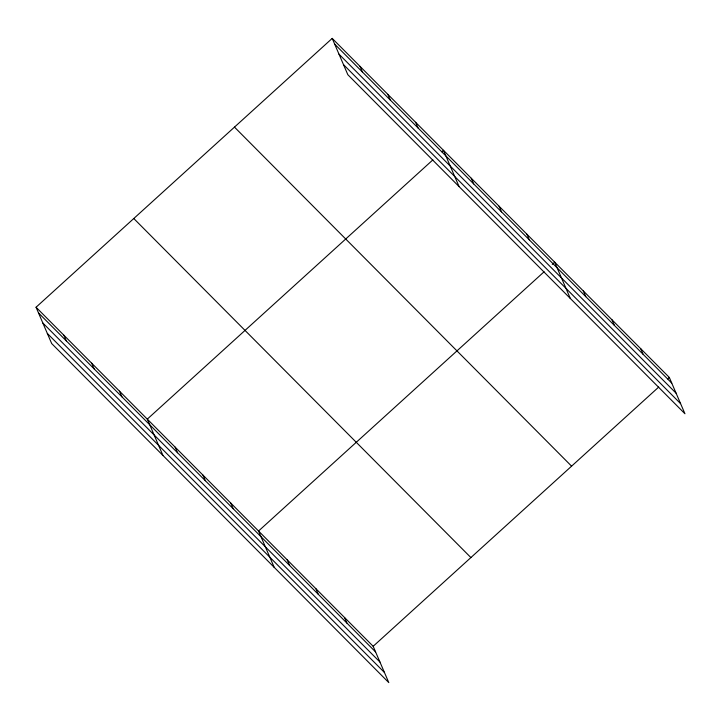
<?xml version="1.0" encoding="UTF-8"?>
<svg xmlns="http://www.w3.org/2000/svg" width="721" height="721" viewBox="0 0 721 721"><rect width="100%" height="100%" fill="white"/><g stroke="black" fill="none" stroke-linecap="round" stroke-linejoin="round"><path stroke-width="1.08" d="M36.05 307.245L373.163 646.295L388.799 682.607L51.687 343.556L36.05 307.245L332.201 38.393L669.313 377.444L684.95 413.755L347.837 74.705L332.201 38.393M432.861 159.891L147.3 419.126L162.937 455.438M441.82 151.761L443.442 150.283L459.088 186.595M544.103 271.781L258.542 531.017L274.187 567.328M552.25 264.391L554.692 262.174L570.329 298.485M373.163 646.295L658.724 387.06M667.682 378.922L669.313 377.444M334.634 44.062L671.756 383.112M338.996 54.174L676.109 393.224M343.475 64.593L680.597 403.643M234.469 127.112L571.582 466.163M133.782 218.526L470.894 557.576M38.492 312.905L375.605 651.955M42.845 323.017L379.958 662.067M47.334 333.435L384.446 672.486M640.654 348.631L643.096 354.29M612.003 319.809L614.445 325.477M583.343 290.987L585.785 296.655M526.88 234.199L529.322 239.859M499.067 206.224L501.51 211.893M471.255 178.258L473.697 183.918M415.629 122.309L418.072 127.978M387.817 94.343L390.259 100.003M360.013 66.368L362.447 72.037M344.512 617.473L346.945 623.133M315.852 588.651L318.294 594.32M287.201 559.829L289.644 565.498M230.738 503.042L233.171 508.711M202.925 475.067L205.359 480.736M175.113 447.101L177.546 452.761M119.488 391.161L121.921 396.82M91.675 363.186L94.118 368.846M63.863 335.211L66.305 340.88"/></g></svg>
